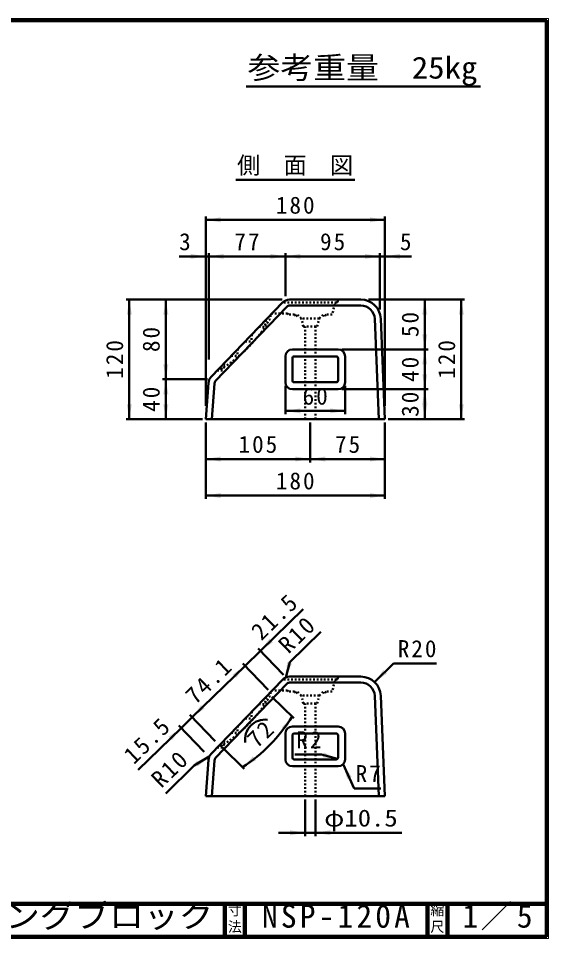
# Model space of a CAD drawing. Units: millimetres, scale not verified, with parts at other scales. Extents: x 100 to 4105, y 100 to 2870.
# Drawn here: x 2508 to 4105, y 100 to 2870 of the extents above; entities that cross this region are included whole.
import ezdxf
from ezdxf.enums import TextEntityAlignment as Align

# ---------------------------------------------------------------- set-up
doc = ezdxf.new("R2010")
doc.units = ezdxf.units.MM
doc.header["$LTSCALE"] = 5
doc.linetypes.add('USER1', pattern=[2.2, 1, -1.2])
doc.layers.add('V-nasSTD', color=7, linetype='Continuous', lineweight=50)
doc.styles.add('ＭＳ ゴシック', font='')
doc.styles.get('ＭＳ ゴシック').set_extended_font_data('MS Gothic')

msp = doc.modelspace()

# ---------------------------------------------------------------- hatches: boundary and pattern name
at = {"layer": 'V-nasSTD'}
for points in [[(3117.088, 2271.087), (3072.088, 2263.587), (3117.088, 2256.087)], [(3567.088, 2256.087), (3612.088, 2263.587), (3567.088, 2271.087)], [(3027.088, 2146.087), (3072.088, 2153.587), (3027.088, 2161.087)], [(3126.088, 2161.087), (3081.088, 2153.587), (3126.088, 2146.087)], [(3267.088, 2146.087), (3312.088, 2153.587), (3267.088, 2161.087)], [(3357.088, 2161.087), (3312.088, 2153.587), (3357.088, 2146.087)], [(3552.088, 2146.087), (3597.088, 2153.587), (3552.088, 2161.087)], [(3657.088, 2161.087), (3612.088, 2153.587), (3657.088, 2146.087)], [(2849.588, 1978.587), (2842.088, 2023.587), (2834.588, 1978.587)], [(2959.588, 1978.587), (2952.088, 2023.587), (2944.588, 1978.587)], [(3739.588, 1978.587), (3732.088, 2023.587), (3724.588, 1978.587)], [(3849.588, 1978.587), (3842.088, 2023.587), (3834.588, 1978.587)], [(3739.588, 1918.587), (3732.088, 1873.587), (3724.588, 1918.587)], [(3739.588, 1828.587), (3732.088, 1873.587), (3724.588, 1828.587)], [(2959.588, 1828.587), (2952.088, 1783.587), (2944.588, 1828.587)], [(2959.588, 1738.587), (2952.088, 1783.587), (2944.588, 1738.587)], [(3739.588, 1798.587), (3732.088, 1753.587), (3724.588, 1798.587)], [(3739.588, 1708.587), (3732.088, 1753.587), (3724.588, 1708.587)], [(2849.588, 1708.587), (2842.088, 1663.587), (2834.588, 1708.587)], [(2959.588, 1708.587), (2952.088, 1663.587), (2944.588, 1708.587)], [(3357.088, 1696.087), (3312.088, 1688.587), (3357.088, 1681.087)], [(3447.088, 1681.087), (3492.088, 1688.587), (3447.088, 1696.087)], [(3739.588, 1708.587), (3732.088, 1663.587), (3724.588, 1708.587)], [(3849.588, 1708.587), (3842.088, 1663.587), (3834.588, 1708.587)], [(3117.088, 1551.087), (3072.088, 1543.587), (3117.088, 1536.087)], [(3342.088, 1536.087), (3387.088, 1543.587), (3342.088, 1551.087)], [(3432.088, 1551.087), (3387.088, 1543.587), (3432.088, 1536.087)], [(3567.088, 1536.087), (3612.088, 1543.587), (3567.088, 1551.087)], [(3117.088, 1441.087), (3072.088, 1433.587), (3117.088, 1426.087)], [(3567.088, 1426.087), (3612.088, 1433.587), (3567.088, 1441.087)], [(3269.303, 997.258), (3264.081, 1002.641), (3237.005, 965.924), (3274.525, 991.875)], [(3158.413, 889.677), (3163.635, 884.294), (3190.711, 921.011), (3153.19, 895.06)], [(3313.106, 886.193), (3331.811, 927.803), (3324.558, 929.711), (3317.305, 931.62)], [(3618.192, 898.404), (3581.069, 871.888), (3607.586, 909.011)], [(3063.456, 797.555), (3058.233, 802.938), (3031.158, 766.221), (3068.678, 792.172)], [(3313.705, 726.816), (3332.373, 768.442), (3301.213, 735.12)], [(2965.485, 702.508), (2970.707, 697.125), (2997.783, 733.843), (2960.262, 707.891)], [(3048.061, 618.257), (3044.207, 624.691), (3040.353, 631.125), (3082.81, 647.817)], [(3214.569, 648.769), (3183.212, 615.633), (3223.621, 636.808)], [(3423.922, 645.747), (3469.33, 641.345), (3427.805, 660.236)], [(3511.752, 587.124), (3485.937, 624.738), (3498.157, 580.785)], [(3326.416, 411.087), (3371.416, 418.587), (3326.416, 426.087)], [(3447.916, 426.087), (3402.916, 418.587), (3447.916, 411.087)]]:
    msp.add_hatch(color=256, dxfattribs=at).paths.add_polyline_path(points)

# ---------------------------------------------------------------- linework, layer by layer
at = {"layer": 'V-nasSTD', "lineweight": 100}
for p, q in [((4100, 2865), (105, 2865)), ((4100, 105), (4100, 2865)), ((105, 205), (4100, 205)), ((3130, 205), (3130, 105)), ((3190, 205), (3190, 105)), ((3740, 205), (3740, 105)), ((3800, 205), (3800, 105)), ((105, 105), (4100, 105))]:
    msp.add_line(p, q, dxfattribs=at)
at = {"layer": 'V-nasSTD'}
for p, q in [((3194, 2664.753), (3900, 2664.753)), ((3162.588, 2383.587), (3521.588, 2383.587)), ((3072.088, 1703.587), (3072.088, 2273.587)), ((3612.088, 1703.587), (3612.088, 2273.587)), ((3072.088, 2263.587), (3612.088, 2263.587)), ((3081.088, 1843.587), (3081.088, 2163.587)), ((3312.088, 2033.587), (3312.088, 2163.587)), ((3597.088, 1993.587), (3597.088, 2163.587)), ((2992.088, 2153.587), (3072.088, 2153.587)), ((3072.088, 2153.587), (3081.088, 2153.587)), ((3312.088, 2153.587), (3081.088, 2153.587)), ((3597.088, 2153.587), (3312.088, 2153.587)), ((3597.088, 2153.587), (3612.088, 2153.587)), ((3612.088, 2153.587), (3692.088, 2153.587)), ((3302.088, 2023.587), (2832.088, 2023.587)), ((2842.088, 2023.587), (2842.088, 1663.587)), ((2952.088, 1783.587), (2952.088, 2023.587)), ((3324.851, 2023.587), (3539.535, 2023.587)), ((3562.088, 2023.587), (3852.088, 2023.587)), ((3732.088, 1873.587), (3732.088, 2023.587)), ((3842.088, 2023.587), (3842.088, 1663.587)), ((3303.236, 2014.391), (3088.581, 1791.373)), ((3316.205, 2001.909), (3101.55, 1778.89)), ((3324.851, 2005.587), (3539.535, 2005.587)), ((3581.499, 1965.336), (3594.072, 1663.587)), ((3599.483, 1966.085), (3612.088, 1663.587)), ((3333.088, 1873.587), (3471.088, 1873.587)), ((3482.088, 1873.587), (3742.088, 1873.587)), ((3732.088, 1753.587), (3732.088, 1873.587)), ((3312.088, 1774.587), (3312.088, 1852.587)), ((3333.088, 1780.587), (3333.088, 1846.587)), ((3339.088, 1852.587), (3465.088, 1852.587)), ((3471.088, 1780.587), (3471.088, 1846.587)), ((3492.088, 1774.587), (3492.088, 1852.587)), ((3077.088, 1783.587), (2942.088, 1783.587)), ((2952.088, 1663.587), (2952.088, 1783.587)), ((3080.279, 1772.812), (3072.088, 1663.587)), ((3339.088, 1774.587), (3465.088, 1774.587)), ((3098.229, 1771.466), (3090.138, 1663.587)), ((3312.088, 1763.587), (3312.088, 1678.587)), ((3333.088, 1753.587), (3471.088, 1753.587)), ((3482.088, 1753.587), (3742.088, 1753.587)), ((3492.088, 1763.587), (3492.088, 1678.587)), ((3732.088, 1663.587), (3732.088, 1753.587)), ((3062.088, 1663.587), (2832.088, 1663.587)), ((3072.088, 1663.587), (3612.088, 1663.587)), ((3492.088, 1688.587), (3312.088, 1688.587)), ((3622.088, 1663.587), (3852.088, 1663.587)), ((3072.088, 1653.587), (3072.088, 1423.587)), ((3387.088, 1653.587), (3387.088, 1533.587)), ((3612.088, 1653.587), (3612.088, 1423.587)), ((3387.088, 1543.587), (3072.088, 1543.587)), ((3612.088, 1543.587), (3387.088, 1543.587)), ((3612.088, 1433.587), (3072.088, 1433.587)), ((3237.005, 965.924), (3366.198, 1091.26)), ((3325.318, 932.601), (3418.624, 1023.121)), ((3230.042, 973.101), (3306.636, 894.15)), ((3190.711, 921.011), (3237.005, 965.924)), ((3031.158, 766.221), (3190.711, 921.011)), ((3183.748, 928.189), (3260.342, 849.238)), ((3313.106, 886.193), (3325.318, 932.601)), ((3581.069, 871.888), (3637.638, 928.456)), ((3767.638, 928.456), (3637.638, 928.456)), ((3324.851, 888.587), (3539.535, 888.587)), ((3303.236, 879.391), (3088.581, 656.373)), ((3316.205, 866.909), (3101.55, 643.89)), ((3324.851, 870.587), (3539.535, 870.587)), ((3599.483, 831.085), (3612.088, 528.587)), ((3271.737, 827.63), (3337.526, 763.413)), ((3581.499, 830.336), (3594.072, 528.587)), ((2997.783, 733.843), (3031.158, 766.221)), ((3024.194, 773.398), (3100.789, 694.447)), ((2868.59, 608.506), (2997.783, 733.843)), ((2990.82, 741.02), (3067.414, 662.069)), ((3333.088, 738.587), (3471.088, 738.587)), ((3312.088, 639.587), (3312.088, 717.587)), ((3333.088, 645.587), (3333.088, 711.587)), ((3339.088, 717.587), (3465.088, 717.587)), ((3471.088, 645.587), (3471.088, 711.587)), ((3492.088, 639.587), (3492.088, 717.587)), ((3122.576, 674.821), (3188.365, 610.603)), ((3082.81, 647.817), (3037.693, 620.788)), ((3080.279, 637.812), (3072.088, 528.587)), ((3339.088, 639.587), (3465.088, 639.587)), ((3341.034, 654.286), (3421.034, 654.286)), ((3469.33, 641.345), (3421.034, 654.286)), ((2951.564, 537.231), (3037.693, 620.788)), ((3098.229, 636.466), (3090.138, 528.587)), ((3333.088, 618.587), (3471.088, 618.587)), ((3485.937, 624.738), (3519.746, 552.233)), ((3072.088, 528.587), (3612.088, 528.587)), ((3599.746, 552.233), (3519.746, 552.233)), ((3371.416, 518.587), (3371.416, 408.587)), ((3402.916, 518.587), (3402.916, 408.587)), ((3291.416, 418.587), (3371.416, 418.587)), ((3371.416, 418.587), (3402.916, 418.587)), ((3662.916, 418.587), (3402.916, 418.587))]:
    msp.add_line(p, q, dxfattribs=at)
at = {"layer": 'V-nasSTD', "linetype": 'USER1'}
for p, q in [((3466.447, 2014.634), (3303.47, 2014.634)), ((3460.991, 2010.09), (3453.127, 1978.634)), ((3469.759, 2019.532), (3468.797, 2016.644)), ((3267.305, 1977.06), (3266.585, 1967.66)), ((3318.127, 1981.634), (3274.26, 1981.634)), ((3318.127, 1981.634), (3321.127, 1978.634)), ((3339.127, 1978.634), (3321.127, 1978.634)), ((3339.127, 1978.634), (3345.127, 1972.634)), ((3345.127, 1972.634), (3348.127, 1978.634)), ((3360.166, 1966.634), (3348.127, 1978.634)), ((3414.166, 1966.634), (3426.127, 1978.634)), ((3429.127, 1972.634), (3426.127, 1978.634)), ((3435.127, 1978.634), (3429.127, 1972.634)), ((3453.127, 1978.634), (3435.127, 1978.634)), ((3232.681, 1941.087), (3251.394, 1941.087)), ((3252.894, 1962.087), (3251.394, 1941.087)), ((3414.166, 1966.634), (3360.166, 1966.634)), ((3366.166, 1942.634), (3360.166, 1966.634)), ((3366.166, 1942.634), (3408.166, 1942.634)), ((3371.416, 1663.587), (3371.416, 1942.634)), ((3402.916, 1663.587), (3402.916, 1942.634)), ((3408.166, 1942.634), (3414.166, 1966.634)), ((3211.025, 1918.587), (3209.525, 1897.587)), ((3190.813, 1897.587), (3209.525, 1897.587)), ((3169.156, 1875.087), (3167.656, 1854.087)), ((3127.288, 1831.587), (3125.788, 1810.587)), ((3148.944, 1854.087), (3167.656, 1854.087)), ((3107.075, 1810.587), (3125.788, 1810.587)), ((3113.236, 1816.988), (3117.424, 1814.85)), ((3466.447, 879.634), (3303.47, 879.634)), ((3460.991, 875.09), (3453.127, 843.634)), ((3469.759, 884.532), (3468.797, 881.644)), ((3267.305, 842.06), (3266.585, 832.66)), ((3318.127, 846.634), (3274.26, 846.634)), ((3318.127, 846.634), (3321.127, 843.634)), ((3339.127, 843.634), (3321.127, 843.634)), ((3339.127, 843.634), (3345.127, 837.634)), ((3345.127, 837.634), (3348.127, 843.634)), ((3360.166, 831.634), (3348.127, 843.634)), ((3414.166, 831.634), (3360.166, 831.634)), ((3366.166, 807.634), (3360.166, 831.634)), ((3408.166, 807.634), (3414.166, 831.634)), ((3414.166, 831.634), (3426.127, 843.634)), ((3429.127, 837.634), (3426.127, 843.634)), ((3435.127, 843.634), (3429.127, 837.634)), ((3453.127, 843.634), (3435.127, 843.634)), ((3232.681, 806.087), (3251.394, 806.087)), ((3252.894, 827.087), (3251.394, 806.087)), ((3366.166, 807.634), (3408.166, 807.634)), ((3371.416, 528.587), (3371.416, 807.634)), ((3402.916, 528.587), (3402.916, 807.634)), ((3211.025, 783.587), (3209.525, 762.587)), ((3190.813, 762.587), (3209.525, 762.587)), ((3169.156, 740.087), (3167.656, 719.087)), ((3127.288, 696.587), (3125.788, 675.587)), ((3148.944, 719.087), (3167.656, 719.087)), ((3107.075, 675.587), (3125.788, 675.587)), ((3113.236, 681.988), (3117.424, 679.85))]:
    msp.add_line(p, q, dxfattribs=at)
at = {"layer": 'V-nasSTD', "lineweight": 13}
msp.add_lwpolyline([(100, 100), (100, 2870), (4105, 2870), (4105, 100)], close=True, dxfattribs=at)
at = {"layer": 'V-nasSTD'}
for centre, radius, start, end in [((3324.851, 1993.587), 30, 90, 136.09469), ((3539.535, 1963.587), 60, 2.38594, 90), ((3324.851, 1993.587), 12, 90, 136.09469), ((3539.535, 1963.587), 42, 2.38595, 90), ((3333.088, 1852.587), 21, 90, 180), ((3471.088, 1852.587), 21, 0, 90), ((3339.088, 1846.587), 6, 90, 180), ((3465.088, 1846.587), 6, 0, 90), ((3110.195, 1770.568), 30, 136.09469, 175.71085), ((3110.195, 1770.568), 12, 136.09469, 175.71085), ((3333.088, 1774.587), 21, 180, 270), ((3339.088, 1780.587), 6, 180, 270), ((3465.088, 1780.587), 6, 270, 0), ((3471.088, 1774.587), 21, 270, 0), ((3324.851, 858.587), 30, 90, 136.09469), ((3539.535, 828.587), 60, 2.38594, 90), ((3324.851, 858.587), 12, 90, 136.09469), ((3539.535, 828.587), 42, 2.38595, 90), ((2906.88, 1034.572), 501.866, 303.40886, 327.97557), ((3250.557, 699.1), 60, 82.56212, 188.82232), ((3333.088, 717.587), 21, 90, 180), ((3471.088, 717.587), 21, 0, 90), ((3339.088, 711.587), 6, 90, 180), ((3465.088, 711.587), 6, 0, 90), ((3110.195, 635.568), 30, 136.09469, 175.71085), ((3110.195, 635.568), 12, 136.09469, 175.71085), ((3333.088, 639.587), 21, 180, 270), ((3339.088, 645.587), 6, 180, 270), ((3465.088, 645.587), 6, 270, 0), ((3471.088, 639.587), 21, 270, 0)]:
    msp.add_arc(centre, radius, start, end, dxfattribs=at)
at = {"layer": 'V-nasSTD', "linetype": 'USER1'}
for centre, radius, start, end in [((3475.452, 2017.634), 6, 97.1733, 161.56505), ((3466.812, 2008.634), 6, 95.48768, 165.96376), ((3465.951, 2017.593), 3, 275.48768, 341.56505), ((2906.88, 2169.572), 412.5, 300.69114, 330.69329), ((3274.26, 1975.634), 6, 90, 136.09469), ((3475.452, 882.634), 6, 97.1733, 161.56505), ((3466.812, 873.634), 6, 95.48768, 165.96376), ((3465.951, 882.593), 3, 275.48768, 341.56505), ((2906.88, 1034.572), 412.5, 300.69114, 330.69329), ((3274.26, 840.634), 6, 90, 136.09469)]:
    msp.add_arc(centre, radius, start, end, dxfattribs=at)

# ---------------------------------------------------------------- texts
at = {"layer": 'V-nasSTD', "style": 'ＭＳ ゴシック'}
for s, height, width, p in [('参考重量\u300025kg', 65.98, 1.1, (3198, 2754.753)), ('φ10.5', 51.32, 1.15, (3428.916, 488.587)), ('パーキングブロック', 69.65, 1.1, (2154.5, 202.47))]:
    msp.add_text(s, height=height, dxfattribs=dict(at, width=width)).set_placement(p, align=Align.TOP_LEFT)
for s, height, p in [('側\u3000面\u3000図', 51.32, (3166.588, 2453.587)), ('3', 51.32, (2992.088, 2223.587)), ('5', 51.32, (3657.088, 2223.587)), ('寸', 30.79, (3138.982, 200.999)), ('縮', 30.79, (3748.982, 200.999)), ('法', 30.79, (3138.976, 151.01)), ('尺', 30.79, (3748.976, 151.01))]:
    msp.add_text(s, height=height, dxfattribs=at).set_placement(p, align=Align.TOP_LEFT)
at = {"layer": 'V-nasSTD', "attachment_point": 1, "style": 'ＭＳ ゴシック'}
for s, insert, char_height in [('\\T1.17;180', (3283.588, 2333.587), 51.32), ('\\T1.17;77', (3158.588, 2223.587), 51.32), ('\\T1.17;95', (3416.588, 2223.587), 51.32), ('\\T1.17;60', (3364.088, 1758.587), 51.32), ('\\T1.17;105', (3171.088, 1613.587), 51.32), ('\\T1.17;75', (3461.588, 1613.587), 51.32), ('\\T1.17;180', (3283.588, 1503.587), 51.32), ('\\T1.17;R20', (3650.638, 998.456), 51.32), ('\\T1.17;R2', (3345.034, 724.286), 51.32), ('\\T1.17;R7', (3523.746, 622.233), 51.32), ('\\T1.2;NSP-120A', (3241.75, 202.508), 69.65), ('\\T1.15;1／5', (3845.521, 202.582), 69.65)]:
    msp.add_mtext(s, dxfattribs=dict(at, insert=insert, char_height=char_height))
at = {"layer": 'V-nasSTD', "char_height": 51.32, "attachment_point": 1, "style": 'ＭＳ ゴシック'}
for s, insert, rotation in [('\\T1.17;50', (3662.088, 1910.587), 90), ('\\T1.17;80', (2882.088, 1865.587), 90), ('\\T1.17;120', (2772.088, 1785.087), 90), ('\\T1.17;120', (3772.088, 1785.087), 90), ('\\T1.17;40', (3662.088, 1775.587), 90), ('\\T1.17;40', (2882.088, 1685.587), 90), ('\\T1.17;30', (3662.088, 1670.587), 90), ('\\T1.17;21.5', (3204.053, 1031.485), 44.131), ('\\T1.17;R10', (3285.907, 991.895), 44.131), ('\\T1.17;74.1', (3005.491, 838.85), 44.131), ('\\T1.17;15.5', (2819.848, 658.749), 44.131), ('\\T1.17;72', (3191.215, 707.268), 44.131), ('\\T1.17;R10', (2902.822, 587.473), 44.131)]:
    msp.add_mtext(s, dxfattribs=dict(at, insert=insert, rotation=rotation))

doc.saveas('drawing.dxf')
